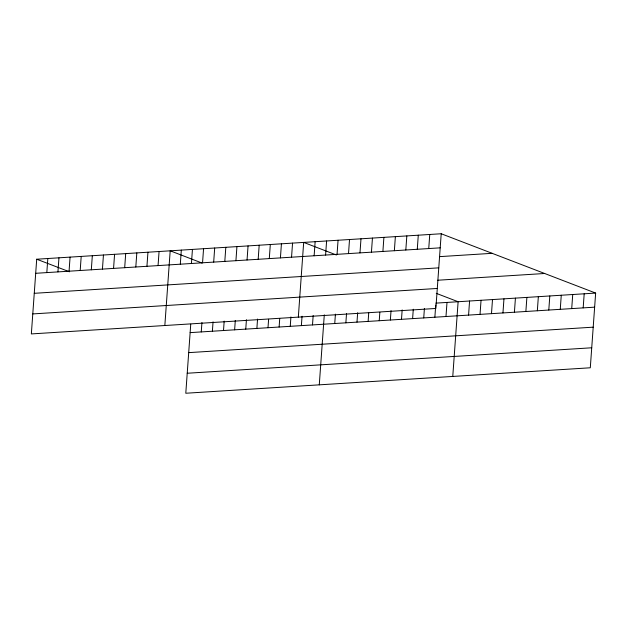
<?xml version="1.0" encoding="UTF-8"?>
<svg xmlns="http://www.w3.org/2000/svg" width="627" height="627" viewBox="0 0 627 627"><rect width="100%" height="100%" fill="white"/><g stroke="black" fill="none" stroke-linecap="round" stroke-linejoin="round"><path stroke-width="0.94" d="M36.703 259.217L31.35 333.925L435.859 308.46L441.212 233.753L36.703 259.217L69.472 271.797M46.821 272.604L47.832 258.512M57.943 271.899L58.954 257.815M69.064 271.201L70.075 257.109M80.193 270.503L81.204 256.412M91.315 269.798L92.326 255.714M102.436 269.101L103.447 255.009M113.565 268.403L114.576 254.311M124.687 267.698L125.698 253.614M135.808 267L136.819 252.908M146.937 266.303L147.941 252.211M158.059 265.597L159.07 251.513M164.838 325.523L170.191 250.808L202.043 263.042M180.31 264.202L181.313 250.11M191.431 263.497L192.442 249.413M190.741 324.175L185.788 393.247L590.297 367.783L595.65 293.075L441.212 233.753M202.552 262.799L203.563 248.707M201.259 331.926L201.933 322.537M213.682 262.094L214.685 248.01M212.381 331.228L213.055 321.831M224.803 261.396L225.814 247.312M223.51 330.523L224.176 321.134M235.924 260.699L236.935 246.607M234.631 329.826L235.305 320.428M247.046 259.993L248.057 245.909M245.753 329.12L246.427 319.731M258.175 259.296L259.186 245.212M256.882 328.423L257.548 319.033M269.296 258.598L270.308 244.506M268.003 327.725L268.607 319.268M280.418 257.893L281.429 243.809M279.125 327.02L279.728 318.571M291.547 257.195L292.558 243.111M290.246 326.322L290.92 316.933M298.327 317.121L303.68 242.406L336.44 254.993M301.375 325.625L302.049 316.227M314.127 255.777L315.138 241.685M312.497 324.919L313.171 315.53M325.593 255.056L326.604 240.964M319.276 384.845L324.292 314.832M337.052 254.335L338.063 240.243M334.747 323.524L335.421 314.127M348.51 253.606L349.521 239.522M345.869 322.819L346.543 313.429M359.976 252.885L360.987 238.801M356.99 322.121L357.664 312.732M371.435 252.164L372.446 238.08M368.12 321.424L368.723 312.967M382.893 251.443L383.904 237.359M379.241 320.718L379.844 312.27M394.359 250.722L395.371 236.638M390.362 320.021L391.036 310.631M405.818 250.001L406.829 235.917M401.492 319.323L402.166 309.926M417.276 249.28L418.287 235.196M412.613 318.618L413.287 309.229M423.734 317.92L424.408 308.531M428.743 248.558L429.754 234.474M434.864 317.223L435.734 305.012M445.985 316.517L446.996 302.433M452.765 376.443L458.118 301.728L436.274 293.342M468.573 315.099L469.576 301.007M480.031 314.378L481.042 300.286M491.49 313.657L492.501 299.565M502.956 312.936L503.959 298.844M514.414 312.215L515.425 298.123M525.873 311.494L526.884 297.402M537.339 310.765L538.342 296.681M548.797 310.044L549.808 295.96M560.256 309.323L561.267 295.239M571.714 308.602L572.725 294.518M583.181 307.881L584.192 293.797M35.692 273.301L440.201 247.837M439.645 256.631L492.179 253.324M34.258 293.311L438.767 267.847M437.717 280.23L544.683 273.497M32.784 313.923L437.293 288.459M435.867 303.131L595.65 293.075M190.138 332.623L594.639 307.159M188.703 352.633L593.205 327.169M187.222 373.245L591.731 347.781"/></g></svg>
